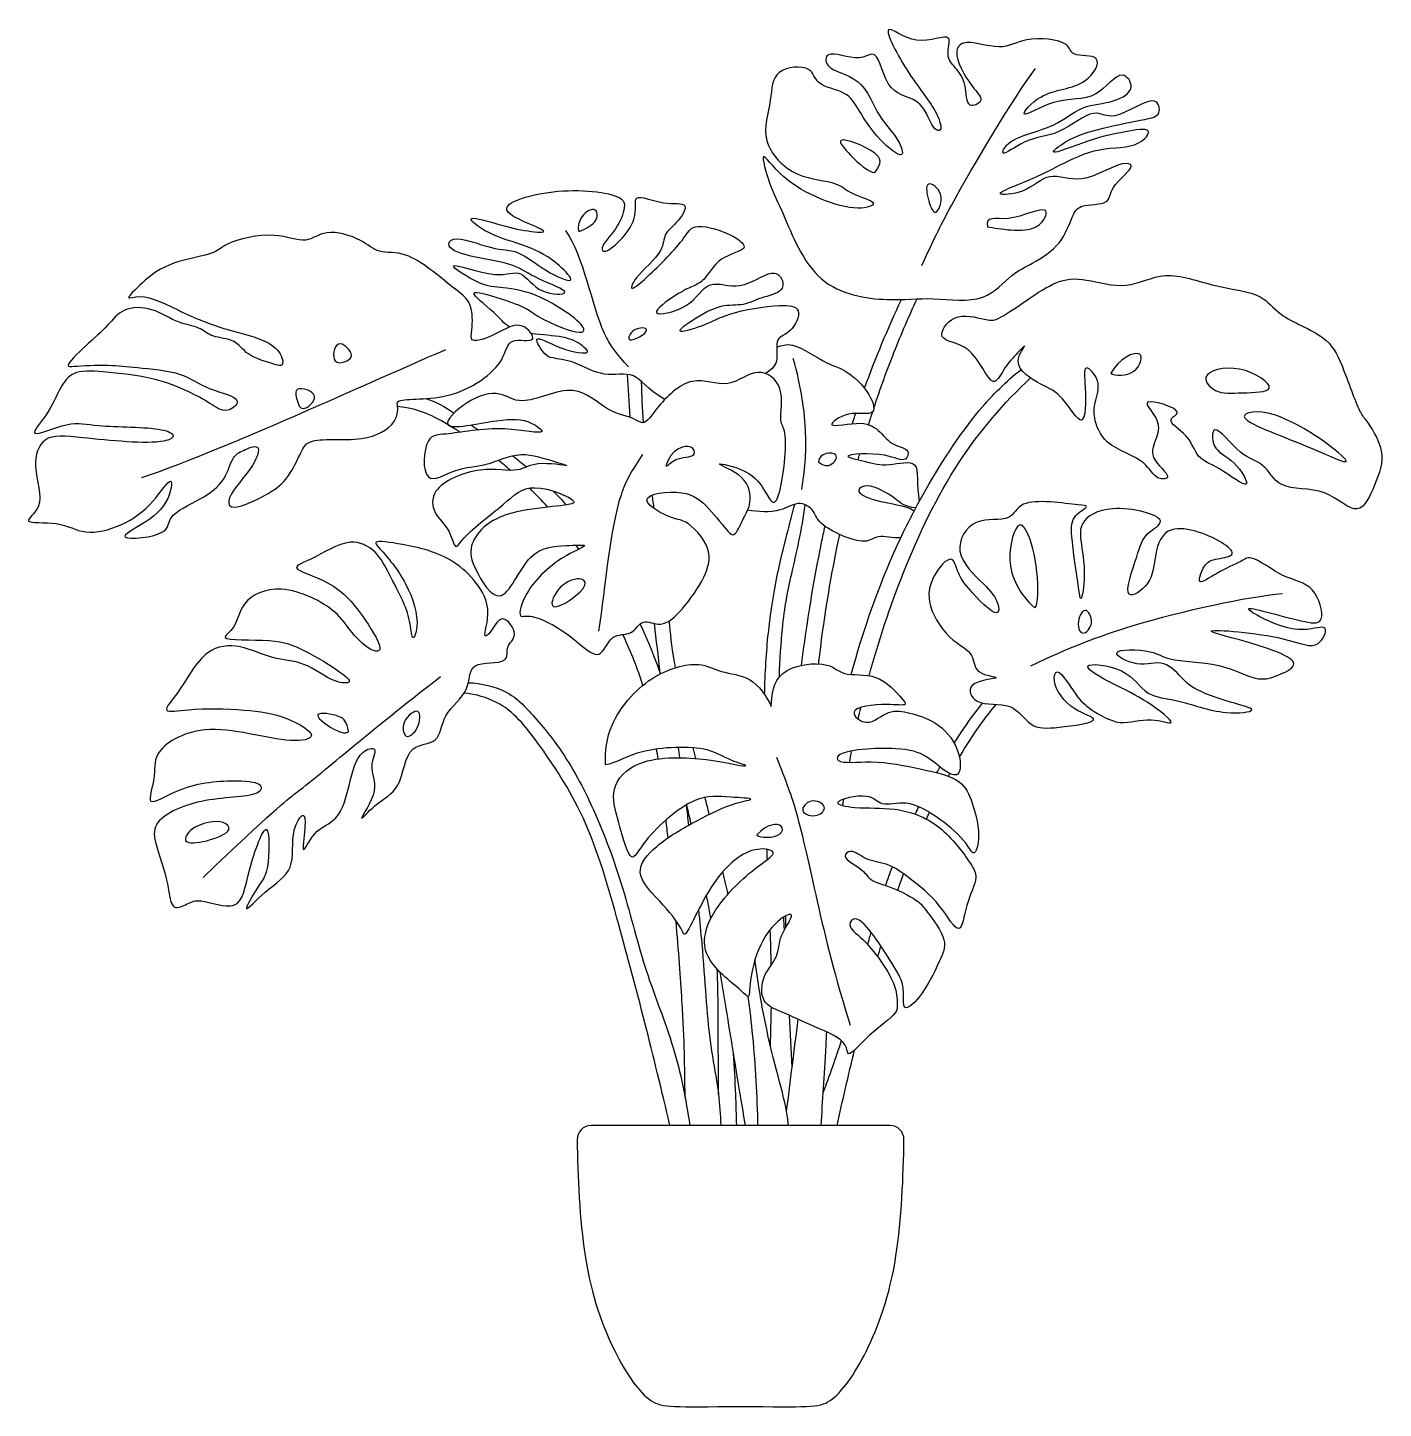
# Model space of a CAD drawing. Header units: metres. Extents: x 68508 to 226087, y -5893 to 20329.
# Drawn here: x 191787 to 192330, y 14939 to 15492 of the extents above; entities that cross this region are included whole.
import ezdxf

# ---------------------------------------------------------------- set-up
doc = ezdxf.new("R2010")
doc.units = ezdxf.units.M
doc.header["$LTSCALE"] = 0.05

msp = doc.modelspace()

# ---------------------------------------------------------------- linework, layer by layer
for centre, start, end in [((192013.026, 15046.941), 90, 180.9298), ((192132.623, 15046.941), 359.0702, 90)]:
    msp.add_arc(centre, 5.61, start, end)
for points, knots in [([(192150.046, 15383.465), (192143.704, 15383.676), (192131.754, 15382.048), (192101.735, 15386.789), (192090.362, 15417.465), (192084.61, 15427.706), (192079.869, 15445.418), (192090.194, 15428.585), (192117.31, 15417.399), (192129.572, 15421.886), (192116.362, 15425.184), (192111.536, 15430.789), (192094.543, 15431.03), (192080.016, 15446.2), (192085.451, 15462.4), (192085.331, 15475.998), (192101.808, 15477.175), (192102.692, 15468.463), (192115.518, 15466.79), (192120.366, 15458.614), (192127.08, 15447.647), (192139.3, 15437.928), (192135.888, 15448.483), (192127.453, 15455.798), (192122.191, 15472.54), (192106.544, 15474.803), (192106.751, 15483.89), (192120.376, 15477.565), (192127.92, 15484.748), (192130.878, 15464.48), (192146.183, 15464.242), (192149.243, 15451.101), (192153.973, 15450.175), (192151.162, 15459.809), (192140.703, 15471.29), (192126.882, 15497.365), (192143.087, 15483.278), (192158.754, 15491.32), (192154.522, 15480.361), (192159.001, 15475.915), (192163.572, 15469.858), (192162.795, 15458.839), (192170.813, 15462.666), (192165.703, 15467.697), (192157.707, 15480.062), (192161.244, 15488.325), (192177.498, 15482.016), (192185.974, 15488.554), (192204.656, 15487.055), (192204.762, 15479.845), (192219.062, 15481.951), (192210.921, 15467.099), (192193.471, 15467.531), (192182.154, 15453.351), (192199.442, 15464.836), (192215.176, 15461.732), (192224.981, 15476.631), (192231.431, 15467.12), (192221.968, 15461.564), (192208.959, 15461.201), (192199.142, 15451.591), (192179.862, 15448.048), (192176.255, 15439.174), (192187.604, 15448.376), (192200.501, 15448.3), (192214.08, 15460.535), (192222.094, 15453.407), (192239.212, 15466.691), (192241.461, 15456.631), (192233.83, 15455.082), (192217.638, 15451.951), (192204.143, 15447.833), (192193.953, 15439.517), (192213.829, 15447.763), (192224.878, 15449.928), (192238.895, 15452.498), (192231.645, 15443.294), (192216.057, 15444.702), (192200.079, 15436.668), (192190.105, 15431.479), (192170.912, 15424.324), (192187.897, 15425.607), (192195.946, 15434.989), (192209.715, 15428.438), (192224.091, 15438.453), (192232.09, 15437.015), (192220.232, 15428.359), (192221.041, 15420.714), (192208.527, 15421.625), (192205.419, 15416.369), (192201.549, 15404.897), (192189.82, 15397.505), (192180.975, 15393.473), (192170.579, 15380.978), (192156.582, 15383.248), (192150.046, 15383.465)], [0, 0, 0, 0, 0.3406767, 0.7544512, 1.1844457, 1.4829885, 1.7409068, 2.0091831, 2.456258, 2.6582512, 2.896062, 3.1182612, 3.4307397, 3.7687573, 4.0863075, 4.356463, 4.6277623, 4.8305161, 5.0934257, 5.3301668, 5.6310204, 5.8861946, 6.0780098, 6.3536551, 6.6740894, 6.9646748, 7.1258086, 7.4019392, 7.6023979, 7.9041273, 8.1913623, 8.4599861, 8.5782854, 8.7847195, 9.1343929, 9.4792184, 9.7524646, 10.0339988, 10.2377039, 10.4304503, 10.6532029, 10.880304, 11.0474246, 11.2323906, 11.537494, 11.7263378, 12.0263233, 12.2926186, 12.6076249, 12.7831214, 13.0207445, 13.2680843, 13.6118026, 13.8550126, 14.1358189, 14.4632028, 14.7477033, 14.9402734, 15.1725755, 15.4552144, 15.7484025, 16.0969424, 16.259391, 16.5055629, 16.8069705, 17.1167877, 17.346646, 17.6716443, 17.8465154, 18.0436303, 18.3692726, 18.6856348, 18.8833643, 19.183034, 19.4932391, 19.7321593, 19.9277896, 20.2419454, 20.5692784, 20.8627496, 21.1425588, 21.3823373, 21.6569178, 21.9407406, 22.2679477, 22.4205105, 22.6850356, 22.8836158, 23.1314264, 23.3169213, 23.586687, 23.8758924, 24.123627, 24.4242488, 24.7753, 24.7753, 24.7753, 24.7753]), ([(192145.371, 15396.763), (192149.718, 15406.22), (192158.276, 15424.108), (192181.883, 15463.457), (192190.824, 15475.607)], [0, 0, 0, 0, 0.4413954, 1.3067693, 1.3067693, 1.3067693, 1.3067693]), ([(192126.518, 15434.003), (192123.96, 15434.029), (192117.128, 15440.168), (192108.922, 15449.885), (192127.996, 15442.72), (192129.708, 15437.778), (192126.518, 15434.003)], [0, 0, 0, 0, 0.3146472, 0.553888, 0.8985777, 1.1242277, 1.1242277, 1.1242277, 1.1242277]), ([(192150.921, 15418.121), (192149.847, 15417.83), (192147.863, 15422.469), (192146.201, 15431.878), (192155.103, 15425.912), (192152.209, 15418.47), (192150.921, 15418.121)], [0, 0, 0, 0, 0.17916904, 0.38545428, 0.58360965, 0.79860237, 0.79860237, 0.79860237, 0.79860237]), ([(191980.355, 15372.123), (191978.048, 15373.591), (191974.497, 15378.261), (191960.883, 15388.372), (191977.844, 15383.29), (191987.348, 15379.821), (191991.804, 15375.813), (192007.857, 15368.712), (192012.322, 15372.031), (191992.463, 15386.019), (191977.854, 15387.942), (191968.876, 15388.396), (191950.426, 15400.607), (191975.699, 15390.745), (191985.245, 15396.141), (191991.473, 15384.804), (192008.176, 15385.203), (191990.235, 15391.601), (191982.332, 15397.644), (191966.94, 15399.611), (191954.387, 15403.464), (191958.203, 15409.609), (191973.567, 15402.606), (191984.051, 15403.346), (191993.521, 15394.847), (192008.27, 15388.274), (191999.431, 15398.371), (191987.317, 15405.229), (191972.927, 15408.196), (191960.917, 15417.502), (191975.695, 15413.31), (191984.765, 15410.707), (191997.863, 15409.452), (191986.752, 15413.894), (191972.889, 15420.523), (192000.488, 15428.84), (192026.107, 15425.287), (192026.701, 15419.52), (192023.585, 15411.283), (192016.588, 15404.468), (192018.636, 15400.445), (192033.47, 15414.289), (192028.438, 15426.792), (192041.735, 15420.514), (192053.32, 15422.649), (192047.287, 15413.221), (192041.845, 15409.739), (192042.262, 15401.793), (192031.014, 15393.021), (192027.82, 15385.607), (192036.7, 15393.01), (192050.436, 15406.911), (192053.585, 15414.187), (192067.758, 15410.07), (192073.278, 15406.376), (192075.448, 15402.838), (192063.497, 15400.486), (192058.935, 15390.875), (192053.678, 15388.409), (192047.591, 15385.728), (192033.565, 15375.511), (192053.404, 15379.13), (192059.371, 15392.192), (192072.845, 15385.932), (192084.633, 15395.398), (192089.679, 15392.163), (192090.396, 15385.791), (192080.512, 15384.071), (192074.051, 15380.33), (192064.47, 15381.639), (192052.964, 15374.531), (192045.74, 15369.11), (192059.062, 15372.812), (192067.792, 15378.022), (192087.403, 15381.342), (192098.245, 15380.211), (192093.364, 15369.435), (192086.101, 15368.127), (192088.417, 15358.538), (192085.652, 15355.416), (192082.867, 15353.508)], [25.2211228, 25.2211228, 25.2211228, 25.2211228, 25.4250274, 25.6863795, 25.9449871, 26.2087769, 26.4121705, 26.7365796, 26.8521862, 27.2151493, 27.5288874, 27.7828194, 28.0536704, 28.3781317, 28.6314972, 28.8956297, 29.1319501, 29.4022653, 29.6731004, 29.9888703, 30.2483664, 30.3915474, 30.7020407, 30.9601609, 31.2512462, 31.5059765, 31.7208487, 32.0286321, 32.3482167, 32.5805188, 32.8199918, 33.1028956, 33.3206026, 33.5413021, 33.7879166, 34.1549185, 34.5549409, 34.7071474, 34.9445353, 35.1859134, 35.2871577, 35.6162204, 35.8478152, 36.1081729, 36.3401849, 36.55385, 36.7561955, 36.9620465, 37.2647509, 37.4308782, 37.6501174, 38.0139654, 38.2162126, 38.5012579, 38.7118915, 38.8278682, 39.0776529, 39.3339762, 39.5127824, 39.7351926, 39.9890915, 40.2612918, 40.5467308, 40.8188145, 41.1087143, 41.2747923, 41.443606, 41.6770809, 41.8946882, 42.1322111, 42.4328096, 42.6037272, 42.8404086, 43.1166361, 43.4710216, 43.6905692, 43.9212986, 44.1176089, 44.3350536, 44.5494225, 44.5494225, 44.5494225, 44.5494225]), ([(192008.251, 15410.388), (192007.358, 15411.256), (192008.392, 15417.16), (192014.884, 15420.401), (192016.074, 15415.777), (192013.696, 15412.643), (192008.251, 15410.388)], [0, 0, 0, 0, 0.23652175, 0.46692068, 0.63300876, 0.86788618, 0.86788618, 0.86788618, 0.86788618]), ([(192171.719, 15412.19), (192170.471, 15416.931), (192179.862, 15412.866), (192198.176, 15422.958), (192191.963, 15408.153), (192176.149, 15411.629), (192171.719, 15412.19)], [0, 0, 0, 0, 0.3232995, 0.7056289, 0.9711279, 1.4033594, 1.4033594, 1.4033594, 1.4033594]), ([(191810.708, 15290.111), (191806.8, 15290.615), (191800.778, 15294.773), (191783.584, 15292.957), (191795.193, 15300.396), (191788.77, 15316.051), (191793.417, 15329.624), (191809.579, 15327.768), (191840.792, 15324.586), (191847.268, 15328.782), (191839.956, 15332.392), (191814.919, 15331.889), (191804.935, 15335.037), (191785.949, 15326.355), (191795.995, 15337.37), (191800.316, 15347.783), (191805.455, 15354.925), (191818.39, 15354.307), (191838.024, 15352.054), (191851.502, 15346.688), (191860.146, 15341.91), (191866.964, 15336.967), (191874.852, 15343.906), (191858.637, 15346.899), (191849.617, 15354.479), (191830.973, 15355.781), (191820.466, 15357.162), (191806.951, 15356.592), (191801.786, 15355.977), (191811.453, 15365.435), (191819.503, 15372.277), (191825.382, 15380.202), (191837.744, 15380.253), (191847.566, 15373.297), (191856.137, 15372.464), (191861.229, 15367.725), (191870.871, 15367.514), (191874.909, 15360.385), (191885.986, 15357.338), (191889.908, 15356.089), (191889.467, 15361.508), (191882.858, 15367.374), (191867.672, 15370.635), (191849.792, 15377.34), (191833.975, 15386.121), (191825.633, 15382.292), (191834.384, 15391.145), (191844.74, 15398.737), (191862.586, 15401.023), (191866.784, 15406.228), (191886.454, 15410.845), (191898.797, 15404.882), (191906.795, 15411.903), (191921.315, 15407.474), (191927.946, 15401.097), (191939.897, 15403.293), (191957.363, 15387.805), (191965.804, 15382.308), (191965.541, 15371.424), (191964.218, 15365.112), (191975.602, 15369.19), (191984.942, 15375.561), (191992.901, 15365.068), (191979.239, 15368.578), (191978.99, 15357.033), (191957.426, 15341.469), (191934.462, 15344.054), (191935.876, 15339.999), (191935.183, 15332.812), (191921.578, 15325.238), (191899.621, 15328.655), (191896.483, 15320.826), (191891.143, 15310.235), (191883.456, 15304.959), (191868.04, 15297.73), (191867.39, 15305.331), (191877.916, 15315.227), (191881.437, 15326.016), (191873.32, 15322.637), (191869.175, 15320.375), (191866.883, 15310.359), (191857.215, 15303.038), (191843.134, 15297.053), (191844.761, 15288.53), (191820.144, 15286.167), (191834.994, 15293.771), (191844.111, 15301.288), (191846.16, 15314.504), (191837.234, 15300.479), (191825.689, 15292.36), (191814.946, 15289.564), (191810.708, 15290.111)], [0, 0, 0, 0, 0.2759308, 0.5400006, 0.7460034, 1.063327, 1.3285476, 1.6354405, 2.0853769, 2.2497517, 2.432348, 2.8272347, 3.1117358, 3.3980596, 3.6236143, 3.9075999, 4.1239686, 4.396382, 4.7533314, 5.0546264, 5.3039102, 5.5212132, 5.7039255, 5.9762552, 6.2636488, 6.5929972, 6.8643236, 7.1555083, 7.2776335, 7.5319214, 7.8081174, 8.0439605, 8.3065007, 8.5805017, 8.8056416, 9.0085263, 9.2397952, 9.4597811, 9.7265083, 9.8592672, 10.0102774, 10.2376185, 10.5467365, 10.9033075, 11.2385457, 11.4050876, 11.627059, 11.9323448, 12.2529677, 12.4560512, 12.7997338, 13.0821555, 13.3176563, 13.6126132, 13.8453036, 14.1039538, 14.4795184, 14.7282776, 14.979689, 15.1386013, 15.382709, 15.6464657, 15.8482904, 16.0709451, 16.301549, 16.7073122, 17.0567897, 17.1712557, 17.3668662, 17.6696688, 18.0274026, 18.2337121, 18.4975814, 18.7558291, 19.0519378, 19.2068596, 19.5190881, 19.7364695, 19.9249942, 20.1004137, 20.338379, 20.6193458, 20.9122429, 21.1122222, 21.422096, 21.6510322, 21.9526489, 22.1616528, 22.4174977, 22.7346954, 23.0339002, 23.0339002, 23.0339002, 23.0339002]), ([(192027.953, 15356.167), (192023.461, 15361.23), (192014.553, 15371.812), (192010.262, 15400.24), (192002.881, 15410.734)], [0, 0, 0, 0, 0.3559593, 1.1156102, 1.1156102, 1.1156102, 1.1156102]), ([(192170.333, 15375.258), (192167.215, 15375.991), (192158.05, 15378.612), (192149.895, 15365.973), (192166.145, 15366.407), (192173.273, 15345.706), (192178.33, 15355.821), (192182.189, 15360.334), (192188.932, 15367.118), (192180.128, 15356.855), (192193.837, 15348.474), (192201.453, 15345.546), (192210.98, 15328.495), (192211.068, 15347.815), (192209.73, 15358.628), (192217.655, 15350.352), (192214.371, 15341.869), (192214.039, 15335.627), (192218.292, 15324.074), (192235.125, 15319.532), (192238.696, 15310.711), (192246.625, 15311.698), (192235.416, 15319.92), (192239.704, 15327.897), (192240.967, 15335.106), (192230.367, 15345.166), (192252.23, 15338.562), (192241.819, 15334.93), (192252.916, 15328.952), (192255.176, 15319.179), (192263.794, 15316.682), (192279.203, 15304.616), (192270.432, 15319.732), (192261.24, 15322.485), (192261.56, 15335.762), (192272.848, 15319.725), (192282.514, 15318.402), (192288.245, 15305.952), (192307.117, 15308.998), (192320.217, 15294.51), (192327.104, 15309.593), (192331.65, 15322.113), (192323.192, 15335.119), (192320.161, 15338.144), (192313.626, 15357.625), (192307.554, 15369.001), (192287.964, 15376.036), (192281.904, 15386.006), (192262.245, 15387.84), (192242.945, 15395.558), (192227.459, 15386.579), (192210.95, 15391.728), (192197.723, 15391.649), (192176.531, 15374.181), (192172.527, 15374.742), (192170.333, 15375.258)], [0, 0, 0, 0, 0.2721286, 0.5063427, 0.7752104, 1.0931778, 1.2886941, 1.512198, 1.6882098, 1.8938323, 2.1777421, 2.4324714, 2.7002504, 2.9862189, 3.2076525, 3.4116483, 3.6455803, 3.842373, 4.1041087, 4.4255148, 4.6575441, 4.8057258, 5.049617, 5.2727921, 5.4910721, 5.703846, 5.9812252, 6.1377877, 6.3731446, 6.6172847, 6.8640912, 7.1418194, 7.3880341, 7.6454568, 7.8422911, 8.1333369, 8.3868453, 8.6469848, 8.9774305, 9.2783399, 9.5491413, 9.844956, 10.1355734, 10.307993, 10.6546031, 10.94727, 11.292269, 11.5523443, 11.8927129, 12.2491456, 12.5677582, 12.8825275, 13.1738811, 13.5728805, 13.7643708, 13.7643708, 13.7643708, 13.7643708]), ([(192126.166, 15339.639), (192128.749, 15347.454), (192134.367, 15362.979), (192140.272, 15376.565), (192143.501, 15383.415)], [2.22210925, 2.22210925, 2.22210925, 2.22210925, 2.47888715, 2.75460095, 2.75460095, 2.75460095, 2.75460095]), ([(192042.512, 15343.161), (192035.142, 15347.423), (192033.114, 15351.249), (192029.935, 15352.582), (192026.729, 15353.926), (192017.732, 15351.478), (192006.894, 15358.594), (191997.538, 15359.597), (191994.563, 15360.585), (191988.239, 15370.511), (192000.705, 15362.78), (192013.968, 15360.721), (192008.74, 15365.526), (192003.059, 15368.47), (191993.343, 15368.963), (191989.068, 15369.543)], [22.4305787, 22.4305787, 22.4305787, 22.4305787, 22.7076207, 22.7076207, 22.7076207, 22.9869756, 23.2818107, 23.5234349, 23.6772021, 23.8881817, 24.1501457, 24.4181016, 24.5687843, 24.8069137, 25.0362686, 25.0362686, 25.0362686, 25.0362686]), ([(192028.554, 15367.067), (192027.486, 15367.487), (192029.501, 15372.342), (192039.15, 15371.705), (192029.984, 15366.505), (192028.554, 15367.067)], [0, 0, 0, 0, 0.16324143, 0.33827464, 0.55690613, 0.55690613, 0.55690613, 0.55690613]), ([(191910.555, 15358.564), (191909.293, 15360.121), (191910.811, 15368.804), (191918.091, 15361.543), (191916.317, 15358.681), (191911.667, 15357.193), (191910.555, 15358.564)], [0, 0, 0, 0, 0.20697379, 0.4049922, 0.53764961, 0.71982931, 0.71982931, 0.71982931, 0.71982931]), ([(192087.284, 15364.108), (192089.319, 15364.677), (192093.695, 15366.679), (192107.567, 15356.875), (192113.393, 15356.112), (192124.008, 15347.686), (192128.308, 15335.521), (192116.257, 15339.339), (192104.672, 15330.693), (192122.083, 15335.223), (192128.799, 15330.489), (192133.293, 15324.552), (192141.048, 15323.438), (192138.801, 15317.408), (192131.408, 15322.159), (192110.089, 15320.976), (192123.807, 15318.2), (192131.438, 15315.989), (192145.644, 15320.324), (192143.058, 15309.039), (192144.36, 15302.355)], [0, 0, 0, 0, 0.2029747, 0.5208404, 0.725066, 1.0215839, 1.2559594, 1.5069385, 1.7326959, 2.0053873, 2.2417918, 2.4604149, 2.6623086, 2.8064079, 3.0410136, 3.3499928, 3.5614517, 3.8187935, 4.0743567, 4.3494773, 4.3494773, 4.3494773, 4.3494773]), ([(192097.312, 15307.079), (192098.554, 15314.474), (192099.817, 15329.54), (192097.162, 15347.894), (192093.918, 15359.572)], [0, 0, 0, 0, 0.37465771, 0.78917033, 0.78917033, 0.78917033, 0.78917033]), ([(192220.996, 15353.707), (192224.096, 15359.345), (192235.573, 15365.111), (192231.49, 15352.153), (192222.529, 15352.461), (192220.996, 15353.707)], [0, 0, 0, 0, 0.3239819, 0.57582648, 0.86388924, 0.86388924, 0.86388924, 0.86388924]), ([(191947.876, 15312.148), (191945.382, 15314.373), (191946.191, 15329.232), (191955.65, 15328.824), (191976.416, 15333.222), (191997.14, 15328.203), (191987.802, 15335.309), (191976.719, 15335.679), (191948.899, 15329.062), (191963.812, 15343.717), (191976.672, 15347.112), (191985.25, 15339.519), (192006.831, 15351.396), (192018.82, 15337.871), (192030.36, 15335.973), (192034.351, 15332.39), (192039.373, 15340.409), (192052.936, 15354.094), (192067.866, 15346.479), (192079.674, 15357.164), (192091.182, 15348.321), (192087.771, 15334.156), (192092.07, 15330.445), (192089.467, 15306.416), (192085.924, 15300.314), (192082.367, 15307.087), (192076.836, 15315.11), (192058.468, 15318.909), (192075.844, 15312.872), (192077.484, 15301.66), (192074.153, 15296.363), (192070.601, 15287.689), (192067.249, 15290.734), (192059.951, 15300.151), (192051.401, 15307.706), (192027.936, 15304.396), (192046.401, 15294.623), (192050.8, 15295.319), (192062.195, 15283.787), (192058.719, 15271.563), (192050.344, 15259.769), (192041.5, 15251.091), (192033.369, 15256.138), (192029.529, 15248.136), (192020.62, 15250.079), (192016.738, 15236.704), (192004.607, 15249.868), (191988.885, 15257.74), (191983.432, 15255.179), (191986.53, 15267.834), (192001.018, 15280.672), (192013.974, 15285.38), (192001.449, 15284.448), (191987.243, 15284.025), (191977.475, 15256.471), (191965.901, 15275.776), (191963.407, 15284.958), (191975.283, 15299.991), (192004.808, 15300.185), (192007.262, 15303.134), (191988.273, 15311.097), (191978.704, 15301.223), (191961.661, 15288.563), (191958.569, 15282.235), (191956.572, 15291.717), (191949.631, 15297.156), (191948.541, 15308.404), (191968.742, 15317.042), (191983.821, 15313.358), (191990.228, 15318.796), (192006.942, 15315.939), (191997.211, 15318.379), (191984.826, 15323.229), (191971.015, 15316.046), (191959.248, 15316.283), (191950.049, 15310.209), (191947.876, 15312.148)], [0, 0, 0, 0, 0.2996581, 0.5162297, 0.9003805, 1.2047407, 1.3881088, 1.6827894, 2.0314895, 2.3015382, 2.5908216, 2.8340287, 3.1933926, 3.5104801, 3.7759061, 3.9270981, 4.1484854, 4.4826981, 4.7796731, 5.0656822, 5.3246005, 5.6051893, 5.7889666, 6.1750598, 6.3443976, 6.525476, 6.7935865, 7.0512132, 7.3055832, 7.5607329, 7.7670645, 7.9849827, 8.1151334, 8.3858892, 8.6678702, 8.9648107, 9.2443184, 9.4309714, 9.7216993, 9.9917208, 10.2983545, 10.5595844, 10.7670285, 10.9697923, 11.1846003, 11.4170619, 11.7113865, 12.0490672, 12.188013, 12.4278115, 12.7992014, 13.0244374, 13.238499, 13.5429975, 13.8954736, 14.1938715, 14.4384411, 14.7651257, 15.1847093, 15.2737691, 15.5932889, 15.8917404, 16.2595939, 16.4133218, 16.618471, 16.8587908, 17.0884451, 17.4395636, 17.742862, 17.9756442, 18.2415954, 18.4115272, 18.7076852, 19.0084188, 19.2904286, 19.551497, 19.551497, 19.551497, 19.551497]), ([(192117.099, 15233.085), (192121.889, 15250.737), (192131.015, 15275.711), (192144.925, 15304.943), (192166.109, 15338.06), (192179.22, 15350.303), (192185.103, 15355.18)], [1.8081141, 1.8081141, 1.8081141, 1.8081141, 2.3328273, 2.789117, 3.2970933, 3.6505308, 3.6505308, 3.6505308, 3.6505308]), ([(192262.917, 15346.755), (192260.628, 15347.904), (192255.525, 15353.455), (192272.73, 15358.319), (192290.471, 15345.911), (192272.514, 15345.996), (192265.872, 15345.271), (192262.917, 15346.755)], [0, 0, 0, 0, 0.2012391, 0.494913, 0.7918068, 1.0530568, 1.3128024, 1.3128024, 1.3128024, 1.3128024]), ([(191897.711, 15339.484), (191896.305, 15339.45), (191895.325, 15342.848), (191893.725, 15349.062), (191906.182, 15345.286), (191899.502, 15339.527), (191897.711, 15339.484)], [0, 0, 0, 0, 0.1612309, 0.32532974, 0.53771385, 0.7430929, 0.7430929, 0.7430929, 0.7430929]), ([(192124.287, 15232.567), (192128.174, 15246.785), (192137.557, 15275.077), (192157.969, 15318.475), (192178.189, 15341.667), (192188.861, 15351.761)], [1.8722127, 1.8722127, 1.8722127, 1.8722127, 2.3763861, 2.9317973, 3.439117, 3.439117, 3.439117, 3.439117]), ([(191960.498, 15330.035), (191951.608, 15335.791), (191945.511, 15338.949), (191936.847, 15340.134), (191935.564, 15340.262)], [2.94386995, 2.94386995, 2.94386995, 2.94386995, 3.33295976, 3.39818826, 3.39818826, 3.39818826, 3.39818826]), ([(192274.441, 15336.288), (192274.177, 15338.07), (192288.454, 15340.802), (192326.455, 15311.701), (192298.167, 15325.724), (192274.836, 15333.617), (192274.441, 15336.288)], [0, 0, 0, 0, 0.2744818, 0.7356747, 1.0648907, 1.4763911, 1.4763911, 1.4763911, 1.4763911]), ([(192042.9, 15316.598), (192044.849, 15323.165), (192053.464, 15326.268), (192055.431, 15319.679), (192046.533, 15320.434), (192043.66, 15316.334), (192042.9, 15316.598)], [0, 0, 0, 0, 0.30705604, 0.47491094, 0.73319681, 0.93841738, 0.93841738, 0.93841738, 0.93841738]), ([(191981.619, 15320.572), (191983.497, 15319.101), (191985.351, 15317.615), (191987.138, 15316.141), (191987.146, 15316.135)], [1.019108328, 1.019108328, 1.019108328, 1.019108328, 1.116694593, 1.117097275, 1.117097275, 1.117097275, 1.117097275]), ([(192033.583, 15321.06), (192029.341, 15314.782), (192021.304, 15301.366), (192018.746, 15268.604), (192016.007, 15250.472)], [0, 0, 0, 0, 0.3766228, 1.243315, 1.243315, 1.243315, 1.243315]), ([(192104.026, 15318.141), (192104.121, 15321.82), (192113.858, 15322.757), (192108.745, 15315.448), (192105.363, 15317.065), (192104.026, 15318.141)], [0, 0, 0, 0, 0.27432616, 0.48064688, 0.69434418, 0.69434418, 0.69434418, 0.69434418]), ([(192142.93, 15299.717), (192138.307, 15300.207), (192134.917, 15303.795), (192124.372, 15309.948), (192117.999, 15306.675), (192126.486, 15301.888), (192138.96, 15300.82), (192142.336, 15298.599)], [4.5132178, 4.5132178, 4.5132178, 4.5132178, 4.7369953, 5.031356, 5.1979275, 5.4382621, 5.7345423, 5.7345423, 5.7345423, 5.7345423]), ([(192175.185, 15231.788), (192175.37, 15232.138), (192165.93, 15232.829), (192166.707, 15241.874), (192156.929, 15246.006), (192146.892, 15260.303), (192148.803, 15271.993), (192157.492, 15282.108), (192159.784, 15273.511), (192163.125, 15267.991), (192176.394, 15254.438), (192176.234, 15262.539), (192170.342, 15269.528), (192156.79, 15281.448), (192165.776, 15297.072), (192181.523, 15293.419), (192184.224, 15304.513), (192206.81, 15300.815), (192213.189, 15300.694), (192205.342, 15296.745), (192204.931, 15288.123), (192208.027, 15269.456), (192209.013, 15260.475), (192211.278, 15274.083), (192208.864, 15286.241), (192208.462, 15294.46), (192220.522, 15302.186), (192246.728, 15295.594), (192233.908, 15289.374), (192232.089, 15281.46), (192224.435, 15260.57), (192238.172, 15269.666), (192238.18, 15280.816), (192243.438, 15295.723), (192266.163, 15286.733), (192271.6, 15280.345), (192262.216, 15279.383), (192258.332, 15277.469), (192254.773, 15267.437), (192263.949, 15274.545), (192273.005, 15277.891), (192277.401, 15281.465), (192290.238, 15270.918), (192302.709, 15269.772), (192307.372, 15253.538), (192298.765, 15253.35), (192270.942, 15262.13), (192282.077, 15254.994), (192296.804, 15248.881), (192309.272, 15254.128), (192303.749, 15241.938), (192291.57, 15248.802), (192250.31, 15252.265), (192276.356, 15246.326), (192299.548, 15238.307), (192288.026, 15232.633), (192279.574, 15229.686), (192264.842, 15238.541), (192243.947, 15237.987), (192238.612, 15243.053), (192217.309, 15243.456), (192232.511, 15235.295), (192242.335, 15239.883), (192250.213, 15230.692), (192254.434, 15226.962), (192267.568, 15222.078), (192282.307, 15218.624), (192264.937, 15216.533), (192248.258, 15223.364), (192234.758, 15223.841), (192228.097, 15236.162), (192205.177, 15238.473), (192223.702, 15228.141), (192234.127, 15223.723), (192249.91, 15211.376), (192235.777, 15216.624), (192224.97, 15211.724), (192212.628, 15219.21), (192207.246, 15223.779), (192199.61, 15237.126), (192197.219, 15229.125), (192204.813, 15218.511), (192219.865, 15214.54), (192199.043, 15211.532), (192188.541, 15211.212), (192181.821, 15223.013), (192166.986, 15219.525), (192162.023, 15230.607), (192174.963, 15231.372), (192175.185, 15231.788)], [0, 0, 0, 0, 0.2109199, 0.4236091, 0.669095, 0.989794, 1.2639931, 1.5062259, 1.6882499, 1.9197686, 2.2222297, 2.3712061, 2.6188854, 2.937142, 3.2238123, 3.5089902, 3.7327531, 4.1017349, 4.2496188, 4.4354422, 4.6667998, 5.0248199, 5.1935819, 5.4350572, 5.7304874, 5.9379176, 6.2273833, 6.5773659, 6.788241, 7.04138, 7.3509991, 7.5810475, 7.8558461, 8.1270348, 8.4945903, 8.6746309, 8.8811724, 9.0610869, 9.2590334, 9.4737466, 9.7330982, 9.8982249, 10.201954, 10.484318, 10.759005, 10.9641857, 11.3424744, 11.526436, 11.8644536, 12.0965542, 12.2987638, 12.5969862, 13.0204695, 13.3232189, 13.6837045, 13.8921282, 14.1278411, 14.4502373, 14.7999647, 15.0317538, 15.319889, 15.5583456, 15.8180039, 16.0693557, 16.2602714, 16.5684899, 16.8076869, 17.062937, 17.4169452, 17.6911137, 17.9853509, 18.2759364, 18.548811, 18.8665284, 19.1428734, 19.3672341, 19.6466347, 19.9275691, 20.1601639, 20.4282822, 20.583159, 20.8768005, 21.1092617, 21.4063286, 21.6717461, 21.93454, 22.22231, 22.4243031, 22.6759983, 22.6759983, 22.6759983, 22.6759983]), ([(192136.943, 15287.782), (192133.785, 15287.573), (192127.015, 15289.432), (192123.042, 15283.923), (192103.552, 15292.644), (192102.768, 15298.435), (192096.318, 15303.189), (192088.569, 15297.576), (192079.856, 15298.111), (192075.605, 15298.813)], [6.1036883, 6.1036883, 6.1036883, 6.1036883, 6.3074665, 6.501352, 6.8421348, 7.0324413, 7.227812, 7.4584014, 7.7423994, 7.7423994, 7.7423994, 7.7423994]), ([(192082.437, 15225.116), (192082.681, 15233.723), (192084.373, 15263.467), (192091.851, 15290.381), (192093.547, 15297.676), (192094.527, 15301.221)], [1.49611168, 1.49611168, 1.49611168, 1.49611168, 1.69851129, 2.2201291, 2.424823, 2.424823, 2.424823, 2.424823]), ([(192088.358, 15232.077), (192088.644, 15239.366), (192089.743, 15257.148), (192093.003, 15272.439), (192097.435, 15291.107), (192098.691, 15300.992)], [1.5720967, 1.5720967, 1.5720967, 1.5720967, 1.7887857, 2.1630111, 2.5760998, 2.5760998, 2.5760998, 2.5760998]), ([(192097.201, 15236.757), (192099.419, 15254.184), (192102.545, 15273.043), (192106.161, 15290.226), (192106.631, 15292.389)], [0.97902653, 0.97902653, 0.97902653, 0.97902653, 1.44496466, 1.51294679, 1.51294679, 1.51294679, 1.51294679]), ([(192190.585, 15259.727), (192184.35, 15265.35), (192177.988, 15277.649), (192183.609, 15295.73), (192188.523, 15289.289), (192192.095, 15275.538), (192192.125, 15260.881), (192190.585, 15259.727)], [0, 0, 0, 0, 0.3770278, 0.7091321, 0.8850006, 1.2404902, 1.5747012, 1.5747012, 1.5747012, 1.5747012]), ([(191921.652, 15201.852), (191918.743, 15199.32), (191916.279, 15189.024), (191912.507, 15174.292), (191902.104, 15171.429), (191896.649, 15158.642), (191898.757, 15171.562), (191898.427, 15179.177), (191892.328, 15169.927), (191895.181, 15154.388), (191883.409, 15147.686), (191871.422, 15134.569), (191881.163, 15150.577), (191884.003, 15154.094), (191884.738, 15180.384), (191875.138, 15153.668), (191873.147, 15136.87), (191856.633, 15143.631), (191851.858, 15141.551), (191844.647, 15137.881), (191844.151, 15150.383), (191838.067, 15165.48), (191837.708, 15175.466), (191857.897, 15184.494), (191880.072, 15183.715), (191881.864, 15189.766), (191869.932, 15191.051), (191849.783, 15189.486), (191833.842, 15178.322), (191839.216, 15192.188), (191836.933, 15202.55), (191858.967, 15215.649), (191890.079, 15204.872), (191905.248, 15207.965), (191890.119, 15217.064), (191874.414, 15219.203), (191853.652, 15219.678), (191839.954, 15217.135), (191849.113, 15226.583), (191857.636, 15244.062), (191872.881, 15245.382), (191885.23, 15238.855), (191898.488, 15238.701), (191909.082, 15229.754), (191918.205, 15229.301), (191912.111, 15234.789), (191897.671, 15243.408), (191886.568, 15247.615), (191862.255, 15246.327), (191871.152, 15251.384), (191872.459, 15263.018), (191889.437, 15270.491), (191911.661, 15259.03), (191916.327, 15250.118), (191924.975, 15242.028), (191930.424, 15242.516), (191921.765, 15256.952), (191910.557, 15270.464), (191890.725, 15275.542), (191902.469, 15279.311), (191916.029, 15288.626), (191927.525, 15282.73), (191932.144, 15273.125), (191938.032, 15262.353), (191940.734, 15254.325), (191941.406, 15245.533), (191944.634, 15253.785), (191940.004, 15269.881), (191929.581, 15282.405), (191924.801, 15287.155), (191939.658, 15284.9), (191958.606, 15280.58), (191975.205, 15261.577), (191968.992, 15246.878), (191973.187, 15249.97), (191977.257, 15258.813), (191984.58, 15248.43), (191978.442, 15244.667), (191980.774, 15236.5), (191963.254, 15239.306), (191965.251, 15225.861), (191953.103, 15217.956), (191952.818, 15204.696), (191938.764, 15205.862), (191937.553, 15186.739), (191927.2, 15182.189), (191917.826, 15171.386), (191929.193, 15187.535), (191923.334, 15195.448), (191928.398, 15204.663), (191923.367, 15203.345), (191921.652, 15201.852)], [0, 0, 0, 0, 0.2934634, 0.5934693, 0.8517171, 1.0713191, 1.3029535, 1.4826934, 1.6908235, 1.9949512, 2.2916027, 2.5416819, 2.8032089, 3.0238451, 3.3278918, 3.6586899, 3.9683967, 4.2557792, 4.4440047, 4.6256262, 4.8711994, 5.2001306, 5.4230606, 5.7845009, 6.1505421, 6.2819691, 6.524893, 6.9057388, 7.1855705, 7.4214205, 7.6719438, 8.0342815, 8.4994392, 8.7307234, 8.9997985, 9.3328362, 9.7051691, 9.9388669, 10.1672439, 10.5189799, 10.8056745, 11.0972624, 11.3812539, 11.6788437, 11.8651802, 12.0397767, 12.365765, 12.6686673, 13.0011662, 13.1684072, 13.4311701, 13.7465464, 14.126616, 14.3863046, 14.6495904, 14.775966, 15.0642965, 15.4263441, 15.7195234, 15.926567, 16.2508363, 16.5100394, 16.7671996, 17.0426147, 17.2864519, 17.4705426, 17.64053, 17.9726532, 18.2999686, 18.4417396, 18.6993688, 19.0668089, 19.4482175, 19.7061243, 19.8303988, 20.0449889, 20.2640683, 20.4536235, 20.6356007, 20.9105394, 21.1564609, 21.4474128, 21.7044351, 21.9513243, 22.2623592, 22.5404283, 22.7524833, 23.0258124, 23.2764233, 23.4814651, 23.6544861, 23.6544861, 23.6544861, 23.6544861]), ([(192104.089, 15237.334), (192104.228, 15238.569), (192106.228, 15255.759), (192109.115, 15273.231), (192112.507, 15289.104)], [1.19524611, 1.19524611, 1.19524611, 1.19524611, 1.23172539, 1.70212476, 1.70212476, 1.70212476, 1.70212476]), ([(191998.124, 15260.185), (191996.465, 15260.654), (191999.083, 15268.496), (192007.932, 15272.557), (192013.499, 15268.536), (192000.601, 15259.486), (191998.124, 15260.185)], [0, 0, 0, 0, 0.20591843, 0.45341698, 0.59556911, 0.90280974, 0.90280974, 0.90280974, 0.90280974]), ([(192189.002, 15236.568), (192204.169, 15243.806), (192234.354, 15255.483), (192275.399, 15264.107), (192289.719, 15265.526)], [0, 0, 0, 0, 0.5608882, 1.4264878, 1.4264878, 1.4264878, 1.4264878]), ([(192209.771, 15249.62), (192208.596, 15249.701), (192206.952, 15253.367), (192210.612, 15261.534), (192214.922, 15253.471), (192211.109, 15249.527), (192209.771, 15249.62)], [0, 0, 0, 0, 0.16150876, 0.35598962, 0.54225699, 0.7263038, 0.7263038, 0.7263038, 0.7263038]), ([(192032.597, 15253.255), (192035.241, 15247.628), (192038.111, 15240.847), (192040.374, 15234.424), (192040.745, 15233.334)], [2.02039721, 2.02039721, 2.02039721, 2.02039721, 2.19799029, 2.23460618, 2.23460618, 2.23460618, 2.23460618]), ([(192046.82, 15235.827), (192046.678, 15236.587), (192045.264, 15244.372), (192044.78, 15249.457), (192044.311, 15254.53)], [1.22997957, 1.22997957, 1.22997957, 1.22997957, 1.25686977, 1.51399865, 1.51399865, 1.51399865, 1.51399865]), ([(192033.699, 15228.693), (192031.581, 15235.674), (192029.067, 15241.624), (192025.889, 15248.815), (192025.774, 15249.075)], [1.52058133, 1.52058133, 1.52058133, 1.52058133, 1.80998258, 1.82073255, 1.82073255, 1.82073255, 1.82073255]), ([(192018.727, 15196.85), (192018.596, 15202.313), (192019.657, 15213.841), (192035.535, 15233.158), (192056.017, 15238.969), (192064.805, 15233.508), (192077.433, 15232.774), (192083.297, 15224.468), (192085.129, 15220.209)], [29.2655985, 29.2655985, 29.2655985, 29.2655985, 29.5854434, 29.974242, 30.3234155, 30.5679629, 30.8377429, 31.1323498, 31.1323498, 31.1323498, 31.1323498]), ([(192085.129, 15220.209), (192085.276, 15224.87), (192086.472, 15236.236), (192108.37, 15238.763), (192113.654, 15231.902), (192127.788, 15234.379), (192136.924, 15224.048), (192140.072, 15220.221), (192131.223, 15221.74), (192113.914, 15219.628), (192123.98, 15211.346), (192131.794, 15219.492), (192140.806, 15217.732), (192151.241, 15214.556), (192160.753, 15204.58), (192161.438, 15190.996), (192153.847, 15194.589), (192147.079, 15201.116), (192136.23, 15204.459), (192111.01, 15202.698), (192111.567, 15197.044), (192126.661, 15199.164), (192144.543, 15195.315), (192161.419, 15191.697), (192165.882, 15181.704), (192169.216, 15168.207), (192166.276, 15159.536), (192162.935, 15166.755), (192152.837, 15175.418), (192139.85, 15183.344), (192128.977, 15179.665), (192124.869, 15186.286), (192106.705, 15181.765), (192120.448, 15179.174), (192134.725, 15180.305), (192153.099, 15174.078), (192164.793, 15157.729), (192168.306, 15151.744), (192162.759, 15141.669), (192161.055, 15126.356), (192152.43, 15142.417), (192140.98, 15151.079), (192132.053, 15157.856), (192123.145, 15158.193), (192117.584, 15163.531), (192112.43, 15159.857), (192122.454, 15155.058), (192124.263, 15150.345), (192133.577, 15148.217), (192144.567, 15142.326), (192147.4, 15138.051), (192156.341, 15126.732), (192152.301, 15118.024), (192145.734, 15104.277), (192137.089, 15097.048), (192138.853, 15108.941), (192134.124, 15116.147), (192120.226, 15138.852), (192114.976, 15132.175), (192122.919, 15127.185), (192135.181, 15110.391), (192135.638, 15101.528), (192135.44, 15096.792), (192124.413, 15089.82), (192115.154, 15078.463), (192115.919, 15086.615), (192101.927, 15092.143), (192089.853, 15097.971), (192080.649, 15101.391), (192081.359, 15113.11), (192088.334, 15119.889), (192088.043, 15128.387), (192093.456, 15135.35), (192093.132, 15137.989), (192084.944, 15133.271), (192077.768, 15119.572), (192076.452, 15107.641), (192076.202, 15103.181), (192072.545, 15107.642), (192054.482, 15120.367), (192062.164, 15141.229), (192078.753, 15156.083), (192088.684, 15162.193), (192077.229, 15164.801), (192060.867, 15152.348), (192050.695, 15126.458), (192049.366, 15131.467), (192042.207, 15141.249), (192028.819, 15153.385), (192039.33, 15165.555), (192055.125, 15174.637), (192069.125, 15181.594), (192080.476, 15183.437), (192067.015, 15183.889), (192053.948, 15185.568), (192033.93, 15167.222), (192028.755, 15155.794), (192023.913, 15174.989), (192019.974, 15187.438), (192031.73, 15200.776), (192059.165, 15199.674), (192069.747, 15196.979), (192077.298, 15196.147), (192067.578, 15198.788), (192058.835, 15205.084), (192031.39, 15203.436), (192022.911, 15197.619), (192018.727, 15196.85)], [1.8667513, 1.8667513, 1.8667513, 1.8667513, 2.1645401, 2.5027629, 2.7238779, 3.0077818, 3.2994837, 3.4282718, 3.6458584, 3.9371395, 4.136866, 4.3855165, 4.6176353, 4.8788307, 5.1767276, 5.4253402, 5.6082797, 5.850941, 6.1345564, 6.5168141, 6.629274, 6.9164343, 7.27628, 7.5932279, 7.8456182, 8.1504393, 8.3412327, 8.5161529, 8.8166088, 9.1249914, 9.3695813, 9.578434, 9.8528, 10.0645956, 10.3828969, 10.7304749, 11.0806048, 11.275431, 11.5483706, 11.7970878, 12.0709945, 12.3911747, 12.6514236, 12.8852456, 13.0940982, 13.2317516, 13.4674814, 13.6465951, 13.8861319, 14.1633602, 14.3513524, 14.6359391, 14.8738713, 15.197139, 15.4046093, 15.6210865, 15.8864359, 16.2680342, 16.413294, 16.6374331, 17.005146, 17.2358312, 17.390744, 17.6861503, 17.9503254, 18.103974, 18.4036793, 18.7083316, 18.9383445, 19.1864327, 19.4293118, 19.6596135, 19.890109, 19.9767429, 20.1898334, 20.5140999, 20.7935684, 20.9211897, 21.0750176, 21.4312958, 21.7789495, 22.1683409, 22.3846611, 22.5866465, 22.9630872, 23.3470243, 23.4523788, 23.736751, 24.0539883, 24.334332, 24.6820264, 25.0123772, 25.2094378, 25.436224, 25.7388981, 26.1516139, 26.362717, 26.6665846, 26.9608746, 27.2636205, 27.674511, 27.9537244, 28.1072394, 28.3025478, 28.5788974, 28.9898258, 29.2655985, 29.2655985, 29.2655985, 29.2655985]), ([(191857.739, 15151.777), (191885.831, 15178.823), (191903.535, 15191.739), (191921.791, 15208.277), (191952.744, 15232.243)], [0, 0, 0, 0, 0.451625, 1.7324274, 1.7324274, 1.7324274, 1.7324274]), ([(192044.56, 15052.551), (192041.349, 15066.334), (192034.434, 15094.632), (192024.132, 15133.106), (192011.988, 15175.979), (191992.456, 15205.216), (191979.4, 15221.668), (191966.864, 15225.087), (191962.223, 15225.639)], [0.0290828, 0.0290828, 0.0290828, 0.0290828, 0.5287413, 1.0356441, 1.5625038, 2.0295569, 2.4101631, 2.6236663, 2.6236663, 2.6236663, 2.6236663]), ([(191963.857, 15229.773), (191969.035, 15229.65), (191979.694, 15226.825), (191987.76, 15219.226), (192001.714, 15203.021), (192014.76, 15178.836), (192026.403, 15147.385), (192034.256, 15114.029), (192046.58, 15085.07), (192050.967, 15063.104), (192052.536, 15052.551)], [0.0217687, 0.0217687, 0.0217687, 0.0217687, 0.3199734, 0.5839005, 0.9417877, 1.3590479, 1.8175844, 2.279979, 2.7300548, 3.1541314, 3.1541314, 3.1541314, 3.1541314]), ([(192158.364, 15205.577), (192159.69, 15207.701), (192163.792, 15214.032), (192167.29, 15218.649), (192169.716, 15221.621)], [1.87647068, 1.87647068, 1.87647068, 1.87647068, 1.970584, 2.17614858, 2.17614858, 2.17614858, 2.17614858]), ([(192160.419, 15200), (192163.253, 15204.718), (192168.837, 15213.305), (192172.992, 15218.554), (192175.173, 15221.124)], [1.62275716, 1.62275716, 1.62275716, 1.62275716, 1.80940489, 2.01050703, 2.01050703, 2.01050703, 2.01050703]), ([(191915.877, 15210.248), (191915.343, 15209.506), (191911.433, 15209.532), (191898.536, 15218.856), (191913.24, 15216.835), (191915.234, 15214.086), (191915.877, 15210.248)], [0, 0, 0, 0, 0.18880755, 0.47930372, 0.74552994, 0.94745373, 0.94745373, 0.94745373, 0.94745373]), ([(191939.053, 15208.408), (191937.785, 15208.968), (191936.801, 15214.81), (191945.251, 15220.954), (191944.406, 15211.174), (191940.283, 15207.863), (191939.053, 15208.408)], [0, 0, 0, 0, 0.19079737, 0.39475582, 0.59586162, 0.78102227, 0.78102227, 0.78102227, 0.78102227]), ([(192087.162, 15200.035), (192091.129, 15190.074), (192098.869, 15169.449), (192104.925, 15130.09), (192116.695, 15092.717)], [0, 0, 0, 0, 0.4480045, 1.7047667, 1.7047667, 1.7047667, 1.7047667]), ([(192097.763, 15178.503), (192097.314, 15179.913), (192100.874, 15184.021), (192108.114, 15180.512), (192103.892, 15175.441), (192098.248, 15176.977), (192097.763, 15178.503)], [0, 0, 0, 0, 0.17885554, 0.36642335, 0.53143472, 0.72505503, 0.72505503, 0.72505503, 0.72505503]), ([(191850.849, 15166.487), (191850.141, 15167.52), (191853.035, 15172.901), (191865.752, 15175.491), (191869.812, 15170.213), (191859.465, 15166.062), (191851.723, 15165.211), (191850.849, 15166.487)], [0, 0, 0, 0, 0.1846168, 0.464348, 0.6130827, 0.8613444, 1.0891465, 1.0891465, 1.0891465, 1.0891465]), ([(192079.291, 15168.867), (192083.638, 15173.464), (192090.174, 15173.767), (192089.574, 15167.664), (192080.561, 15167.505), (192079.291, 15168.867)], [0, 0, 0, 0, 0.27798945, 0.45644779, 0.75666455, 0.75666455, 0.75666455, 0.75666455]), ([(192060.947, 15135.456), (192060.569, 15137.531), (192059.981, 15140.7), (192059.402, 15143.718), (192059.194, 15144.79)], [1.038773733, 1.038773733, 1.038773733, 1.038773733, 1.102291232, 1.138134681, 1.138134681, 1.138134681, 1.138134681]), ([(192055.989, 15138.852), (192056.469, 15134.239), (192058.454, 15113.773), (192059.655, 15087.735), (192064.04, 15067.86), (192064.771, 15056.791), (192064.919, 15052.551)], [3.243272, 3.243272, 3.243272, 3.243272, 3.3822272, 3.8747594, 4.24292, 4.4710461, 4.4710461, 4.4710461, 4.4710461]), ([(192050.646, 15063.761), (192050.472, 15076.718), (192050.399, 15090.091), (192048.027, 15122.542), (192047.012, 15134.454)], [0, 0, 0, 0, 0.49250951, 0.74770749, 0.74770749, 0.74770749, 0.74770749]), ([(192123.727, 15124.926), (192123.978, 15125.868), (192124.423, 15127.519), (192124.883, 15129.189), (192125.083, 15129.903)], [0.859364012, 0.859364012, 0.859364012, 0.859364012, 0.898554788, 0.927593986, 0.927593986, 0.927593986, 0.927593986]), ([(192064.021, 15064.79), (192063.995, 15070.688), (192063.888, 15081.961), (192063.898, 15104.719), (192063.579, 15113.414), (192063.501, 15115.135)], [0, 0, 0, 0, 0.33225674, 0.74316096, 0.85221712, 0.85221712, 0.85221712, 0.85221712]), ([(192092.008, 15052.551), (192091.846, 15054.308), (192090.557, 15064.446), (192083.612, 15085.085), (192079.583, 15111.491), (192078.591, 15118.901)], [0.18984307, 0.18984307, 0.18984307, 0.18984307, 0.30074544, 0.80186858, 0.99770343, 0.99770343, 0.99770343, 0.99770343]), ([(192074.791, 15052.551), (192073.491, 15060.326), (192070.819, 15076.175), (192066.846, 15101.06), (192064.695, 15113.891)], [0.13093153, 0.13093153, 0.13093153, 0.13093153, 0.46639786, 0.82966754, 0.82966754, 0.82966754, 0.82966754]), ([(192079.795, 15052.551), (192079.515, 15064.469), (192078.625, 15081.687), (192076.587, 15098.95), (192075.907, 15104.254)], [0.1137077, 0.1137077, 0.1137077, 0.1137077, 0.5328432, 0.72007665, 0.72007665, 0.72007665, 0.72007665]), ([(192105.059, 15052.551), (192105.716, 15062.641), (192106.466, 15073.111), (192107.219, 15088.162), (192107.309, 15090.005)], [0.08444169, 0.08444169, 0.08444169, 0.08444169, 0.49089532, 0.54560435, 0.54560435, 0.54560435, 0.54560435]), ([(192071.306, 15052.551), (192071.202, 15056.76), (192070.859, 15067.06), (192070.373, 15075.898), (192070.013, 15081.388)], [0.13175927, 0.13175927, 0.13175927, 0.13175927, 0.35219531, 0.67312755, 0.67312755, 0.67312755, 0.67312755]), ([(192132.623, 15052.551), (192112.69, 15052.551), (192092.757, 15052.551), (192072.824, 15052.551), (192052.892, 15052.551), (192032.959, 15052.551), (192013.026, 15052.551)], [0.9901099, 0.9901099, 0.9901099, 0.9901099, 1.36325583, 1.36325583, 1.36325583, 1.73640176, 1.73640176, 1.73640176, 1.73640176]), ([(192007.417, 15046.85), (192007.65, 15032.496), (192009.209, 14994.656), (192022.215, 14959.817), (192037.355, 14938.615), (192045.904, 14940.072), (192072.824, 14940.072)], [1.80059561, 1.80059561, 1.80059561, 1.80059561, 2.0104809, 2.24915785, 2.4878348, 2.72651175, 2.72651175, 2.72651175, 2.72651175]), ([(192072.824, 14940.072), (192099.745, 14940.072), (192108.294, 14938.615), (192123.434, 14959.817), (192136.44, 14994.656), (192137.999, 15032.496), (192138.232, 15046.85)], [0, 0, 0, 0, 0.23867695, 0.4773539, 0.71603085, 0.92591614, 0.92591614, 0.92591614, 0.92591614])]:
    msp.add_open_spline(points, degree=3, knots=knots)
for points in [[(192122.438, 15347.631), (192126.798, 15359.61), (192131.775, 15371.549), (192137.256, 15383.166)], [(191833.156, 15311.85), (191869.396, 15324.253), (191934.243, 15354.577), (191954.911, 15363.075)], [(192028.65, 15335.901), (192028.164, 15342.099), (192027.889, 15347.489), (192027.639, 15353.15)], [(192033.964, 15333.825), (192033.516, 15339.779), (192033.384, 15344.726), (192033.234, 15350.167)], [(191946.911, 15343.495), (191950.881, 15342.308), (191954.39, 15340.291), (191958.208, 15337.72)], [(192117.579, 15333.473), (192118.018, 15334.836), (192118.466, 15336.198), (192118.921, 15337.56)], [(192124.044, 15333.05), (192124.582, 15334.763), (192125.126, 15336.463), (192125.677, 15338.148)], [(191965.017, 15332.941), (191965.922, 15332.294), (191966.846, 15331.629), (191967.785, 15330.95)], [(191980.71, 15314.767), (191979.1, 15316.159), (191977.491, 15317.499), (191975.895, 15318.787)], [(192119.864, 15318.974), (192120.081, 15319.749), (192120.3, 15320.523), (192120.52, 15321.294)], [(191995.637, 15300.06), (191993.315, 15302.707), (191990.892, 15305.249), (191988.418, 15307.677)], [(191997.873, 15306.464), (191999.6, 15304.725), (192001.305, 15302.895), (192003.017, 15300.924)], [(192038.279, 15299.41), (192038.007, 15301.239), (192037.738, 15303.063), (192037.474, 15304.868)], [(192008.134, 15283.216), (192007.788, 15283.762), (192007.438, 15284.307), (192007.084, 15284.851)], [(192040.709, 15233.439), (192039.896, 15240.336), (192039.157, 15246.776), (192038.37, 15253.478)], [(192119.925, 15215.173), (192120.285, 15216.759), (192120.652, 15218.33), (192121.026, 15219.886)], [(192039.821, 15199.265), (192039.62, 15200.603), (192039.418, 15201.914), (192039.214, 15203.194)], [(192047.811, 15203.893), (192048.031, 15202.522), (192048.243, 15201.142), (192048.45, 15199.75)], [(192054.888, 15199.455), (192054.546, 15200.886), (192054.207, 15202.31), (192053.872, 15203.725)], [(192116.426, 15197.904), (192116.7, 15199.437), (192116.979, 15200.951), (192117.265, 15202.447)], [(192151.397, 15193.762), (192151.821, 15194.52), (192152.245, 15195.271), (192152.668, 15196.014)], [(192155.991, 15192.347), (192156.196, 15192.715), (192156.401, 15193.081), (192156.606, 15193.444)], [(192051.009, 15180.809), (192051.351, 15178.161), (192051.696, 15175.465), (192052.04, 15172.738)], [(192053.045, 15173.294), (192052.455, 15175.812), (192051.853, 15178.348), (192051.235, 15180.943)], [(192060.284, 15177.102), (192059.742, 15179.339), (192059.192, 15181.606), (192058.638, 15183.89)], [(192113.741, 15180.613), (192113.857, 15181.482), (192113.974, 15182.344), (192114.094, 15183.2)], [(192142.73, 15177.166), (192143.206, 15178.148), (192143.689, 15179.13), (192144.177, 15180.108)], [(192147.183, 15175.212), (192147.602, 15176.102), (192148.025, 15176.986), (192148.45, 15177.863)], [(192043.807, 15167.705), (192043.545, 15170.114), (192043.278, 15172.507), (192043.005, 15174.873)], [(192083.546, 15159.001), (192083.488, 15160.348), (192083.431, 15161.719), (192083.373, 15163.111)], [(192067.782, 15145.231), (192067.147, 15148.073), (192066.474, 15151.043), (192065.745, 15154.196)], [(192130.894, 15148.608), (192131.749, 15151.073), (192132.653, 15153.57), (192133.613, 15156.096)], [(192135.766, 15146.728), (192136.506, 15148.918), (192137.269, 15151.101), (192138.057, 15153.273)], [(192090.95, 15131.887), (192090.94, 15133.42), (192090.934, 15134.955), (192090.933, 15136.491)], [(192085.118, 15116.83), (192085.032, 15121.257), (192084.89, 15125.919), (192084.704, 15131.013)], [(192090.411, 15130.939), (192090.31, 15132.604), (192090.208, 15134.295), (192090.107, 15136.01)], [(192127.774, 15120.002), (192128.167, 15121.467), (192128.567, 15122.938), (192128.976, 15124.415)], [(192084.764, 15084.548), (192084.947, 15089.72), (192085.091, 15094.773), (192085.164, 15099.916)], [(192091.249, 15058.163), (192092.776, 15070.402), (192094.366, 15082.81), (192095.88, 15095.074)], [(192093.465, 15075.784), (192093.092, 15082.986), (192092.796, 15089.481), (192092.429, 15096.641)], [(192105.934, 15065.835), (192108.502, 15072.658), (192110.983, 15079.592), (192113.23, 15086.527)], [(192111.492, 15052.551), (192113.65, 15062.667), (192115.938, 15072.335), (192118.476, 15082.794)]]:
    msp.add_open_spline(points, degree=3)

doc.saveas('drawing.dxf')
